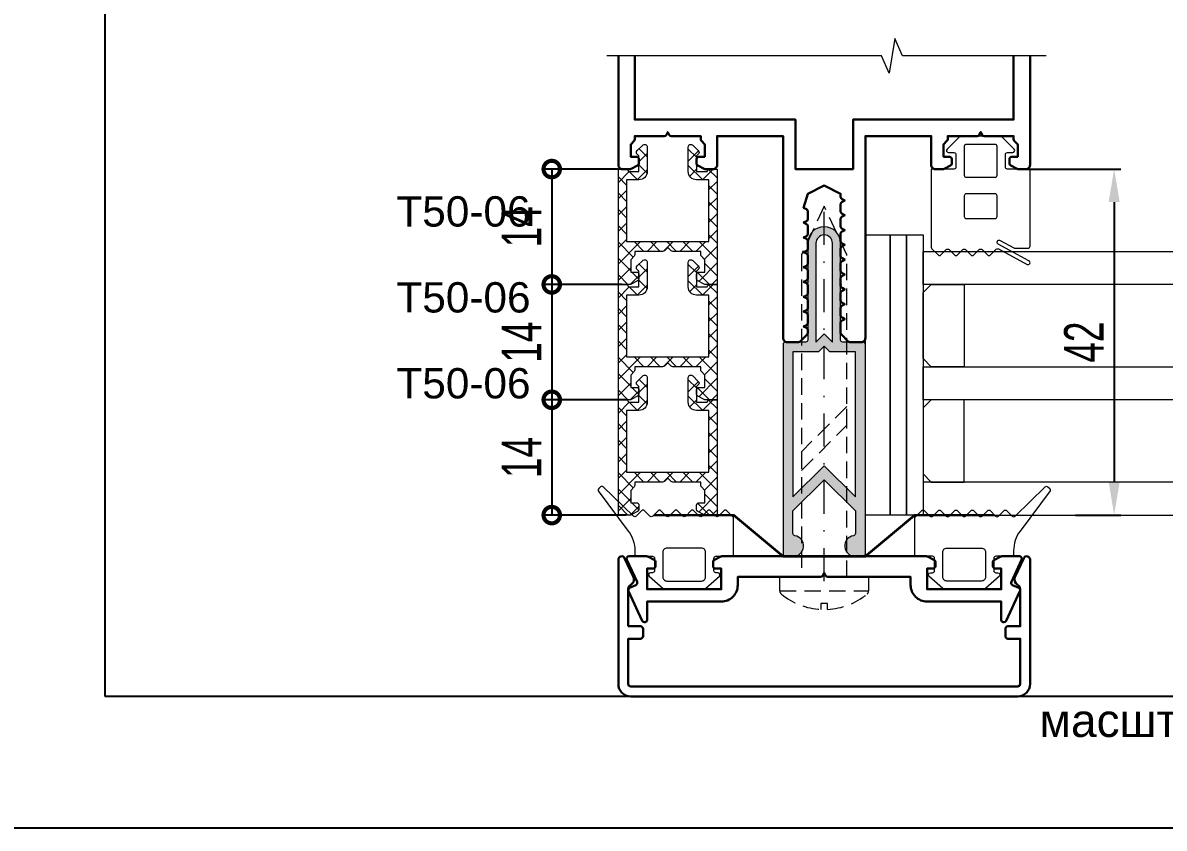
# Model space of a CAD drawing. Extents: x -37 to 8820, y -336 to 478.
# Drawn here: x 5473.8 to 5560.4, y 0 to 61.1 of the extents above; entities that cross this region are included whole.
import ezdxf

# ---------------------------------------------------------------- set-up
doc = ezdxf.new("R2010")
doc.units = 0
doc.header["$LTSCALE"] = 5
doc.linetypes.add('DASHDOT', pattern=[1, 0.5, -0.25, 0, -0.25])
doc.linetypes.add('HIDDEN', pattern=[0.375, 0.25, -0.125])
doc.layers.get('0').update_dxf_attribs({"linetype": 'CONTINUOUS', "lineweight": 30})
doc.layers.get('DEFPOINTS').update_dxf_attribs({"linetype": 'CONTINUOUS'})
for name, color, linetype, lineweight in [('1', 6, 'DASHDOT', 13), ('2', 3, 'HIDDEN', 13), ('Dimentions', 5, 'CONTINUOUS', 15), ('Glass', 5, 'CONTINUOUS', 20), ('Герлен', 7, 'CONTINUOUS', 60), ('Зигзаг', 1, 'CONTINUOUS', 15), ('Подкладки', 1, 'CONTINUOUS', 20), ('Текстовый', 7, 'CONTINUOUS', 9), ('Уплотнители', 1, 'CONTINUOUS', 20), ('Штриховка', 1, 'CONTINUOUS', 5)]:
    doc.layers.add(name, color=color, linetype=linetype, lineweight=lineweight)
doc.layers.add('Скрытые', color=14, linetype='CONTINUOUS', plot=False)
doc.styles.add('3', font='RUSS.SHX', dxfattribs={"width": 0.7, "height": 3})
doc.styles.add('Каталожный', font='arial.ttf', dxfattribs={"height": 2.5})
doc.dimstyles.new('MX1_6', dxfattribs={"dimtxt": 3, "dimasz": 2.5, "dimexe": 0.5, "dimexo": 0, "dimgap": 0.8, "dimtad": 1, "dimlfac": 1.6, "dimdsep": 46, "dimtxsty": '3', "dimcen": 0, "dimclrd": 256, "dimclre": 256, "dimclrt": 256, "dimaunit": 1, "dimadec": 0, "dimazin": 0, "dimtfac": 1, "dimtmove": 0, "dimatfit": 1, "dimfxl": 1, "dimtvp": 1, "dimtolj": 1, "dimtzin": 0, "dimarcsym": 0})

# ---------------------------------------------------------------- blocks, each defined once
blk = doc.blocks.new('_DotSmall')
at = {"color": 0, "linetype": 'ByBlock', "const_width": 0.5}
blk.add_lwpolyline([(-0.0625, 0, 1), (0.0625, 0, 1)], format="xyb", close=True, dxfattribs=at)
blk = doc.blocks.new('*D981')
at = {"layer": 'DEFPOINTS', "color": 0, "linetype": 'Continuous', "transparency": 16777216}
for p in [(5518.962, 50), (5513.907, 41.25), (5519.243, 41.25)]:
    blk.add_point(p, dxfattribs=at)
at = {"layer": 'Dimentions', "linetype": 'Continuous', "lineweight": -2, "transparency": 16777216}
for p, q in [((5518.962, 50), (5513.407, 50)), ((5513.907, 50), (5513.907, 41.25)), ((5519.243, 41.25), (5513.407, 41.25))]:
    blk.add_line(p, q, dxfattribs=at)
at = {"layer": 'Dimentions', "linetype": 'Continuous', "lineweight": -2, "transparency": 16777216, "xscale": 2.5, "yscale": 2.5, "zscale": 2.5}
for p, rotation in [((5513.907, 50), 90), ((5513.907, 41.25), 270)]:
    blk.add_blockref('_DotSmall', p, dxfattribs=dict(at, rotation=rotation))
at = {"layer": 'Dimentions', "linetype": 'Continuous', "transparency": 16777216, "insert": (5511.607, 45.625), "char_height": 3, "attachment_point": 5, "rotation": 90, "style": '3'}
blk.add_mtext('\\A1;14', dxfattribs=at)
blk = doc.blocks.new('*D982')
at = {"layer": 'DEFPOINTS', "color": 0, "transparency": 16777216}
for p in [(5549.609, 50), (5553.666, 23.75), (5556.595, 23.75)]:
    blk.add_point(p, dxfattribs=at)
at = {"layer": 'Dimentions', "lineweight": -2, "transparency": 16777216}
for p, q in [((5549.609, 50), (5557.095, 50)), ((5556.595, 47.5), (5556.595, 26.25)), ((5553.666, 23.75), (5557.095, 23.75))]:
    blk.add_line(p, q, dxfattribs=at)
at = {"layer": 'Dimentions', "transparency": 16777216}
for points in [[(5556.179, 47.5), (5557.012, 47.5), (5556.595, 50)], [(5556.179, 26.25), (5557.012, 26.25), (5556.595, 23.75)]]:
    blk.add_solid(points, dxfattribs=at)
at = {"layer": 'Dimentions', "transparency": 16777216, "insert": (5554.295, 36.875), "char_height": 3, "attachment_point": 5, "rotation": 90, "style": '3'}
blk.add_mtext('\\A1;42', dxfattribs=at)
blk = doc.blocks.new('*D983')
at = {"layer": 'DEFPOINTS', "color": 0, "linetype": 'Continuous', "transparency": 16777216}
for p in [(5519.243, 41.25), (5513.907, 32.5), (5519.524, 32.5)]:
    blk.add_point(p, dxfattribs=at)
at = {"layer": 'Dimentions', "linetype": 'Continuous', "lineweight": -2, "transparency": 16777216}
for p, q in [((5519.243, 41.25), (5513.407, 41.25)), ((5513.907, 41.25), (5513.907, 32.5)), ((5519.524, 32.5), (5513.407, 32.5))]:
    blk.add_line(p, q, dxfattribs=at)
at = {"layer": 'Dimentions', "linetype": 'Continuous', "lineweight": -2, "transparency": 16777216, "xscale": 2.5, "yscale": 2.5, "zscale": 2.5}
for p, rotation in [((5513.907, 41.25), 90), ((5513.907, 32.5), 270)]:
    blk.add_blockref('_DotSmall', p, dxfattribs=dict(at, rotation=rotation))
at = {"layer": 'Dimentions', "linetype": 'Continuous', "transparency": 16777216, "insert": (5511.607, 36.875), "char_height": 3, "attachment_point": 5, "rotation": 90, "style": '3'}
blk.add_mtext('\\A1;14', dxfattribs=at)
blk = doc.blocks.new('*D987')
at = {"layer": 'DEFPOINTS', "color": 0, "linetype": 'Continuous', "transparency": 16777216}
for p in [(5519.243, 32.5), (5513.907, 23.75), (5519.524, 23.75)]:
    blk.add_point(p, dxfattribs=at)
at = {"layer": 'Dimentions', "linetype": 'Continuous', "lineweight": -2, "transparency": 16777216}
for p, q in [((5519.243, 32.5), (5513.407, 32.5)), ((5513.907, 32.5), (5513.907, 23.75)), ((5519.524, 23.75), (5513.407, 23.75))]:
    blk.add_line(p, q, dxfattribs=at)
at = {"layer": 'Dimentions', "linetype": 'Continuous', "lineweight": -2, "transparency": 16777216, "xscale": 2.5, "yscale": 2.5, "zscale": 2.5}
for p, rotation in [((5513.907, 32.5), 90), ((5513.907, 23.75), 270)]:
    blk.add_blockref('_DotSmall', p, dxfattribs=dict(at, rotation=rotation))
at = {"layer": 'Dimentions', "linetype": 'Continuous', "transparency": 16777216, "insert": (5511.607, 28.125), "char_height": 3, "attachment_point": 5, "rotation": 90, "style": '3'}
blk.add_mtext('\\A1;14', dxfattribs=at)

msp = doc.modelspace()

# ---------------------------------------------------------------- hatches: boundary and pattern name
at = {"layer": 'Штриховка', "lineweight": 5}
h = msp.add_hatch(dxfattribs=at)
h.set_pattern_fill('ANSI37', color=256, scale=7, style=0)
h.set_pattern_definition([(45, (7916.0823, 7181.7849), (-0.61871843, 0.61871843), []), (135, (7916.0823, 7181.7849), (-0.61871843, -0.61871843), [])])
edge = h.paths.add_edge_path()
edge.add_line((5522.7115, 44.0625), (5522.454, 43.8049))
edge.add_arc((5522.3214, 43.9375), 0.1875, 270, 315, ccw=False)
edge.add_line((5522.3214, 43.75), (5520.2115, 43.75))
edge.add_line((5520.2115, 43.75), (5520.2115, 43.5152))
edge.add_arc((5520.024, 43.5152), 0.1875, -45, 0, ccw=False)
edge.add_line((5520.1566, 43.3826), (5519.899, 43.125))
edge.add_line((5519.899, 43.125), (5519.899, 42.1875))
edge.add_line((5519.899, 42.1875), (5520.3365, 42.1875))
edge.add_arc((5520.3365, 42), 0.1875, 0, 90, ccw=False)
edge.add_line((5520.524, 42), (5520.524, 41.6784))
edge.add_arc((5520.3365, 41.6784), 0.1875, 296.565051, 360, ccw=False)
edge.add_line((5520.4204, 41.5107), (5519.9386, 41.2698))
edge.add_arc((5519.8548, 41.4375), 0.1875, 270, 296.565051, ccw=False)
edge.add_line((5519.8548, 41.25), (5518.9615, 41.25))
edge.add_line((5518.9615, 41.25), (5518.9615, 50))
edge.add_line((5518.9615, 50), (5519.524, 50))
edge.add_arc((5519.524, 49.8125), 0.1875, 0, 90, ccw=False)
edge.add_line((5519.7115, 49.8125), (5520.524, 49.8125))
edge.add_line((5520.524, 49.8125), (5520.524, 51))
edge.add_line((5520.524, 51), (5520.3915, 51.1326))
edge.add_arc((5520.524, 51.2652), 0.1875, 135, 225, ccw=False)
edge.add_line((5520.3915, 51.3977), (5520.8107, 51.8169))
edge.add_arc((5520.9508, 51.6768), 0.1982, 0, 135, ccw=False)
edge.add_line((5521.149, 51.6768), (5521.149, 49.8125))
edge.add_arc((5520.524, 49.8125), 0.625, -90, 0, ccw=False)
edge.add_line((5520.524, 49.1875), (5519.5865, 49.1875))
edge.add_line((5519.5865, 49.1875), (5519.5865, 44.5))
edge.add_line((5519.5865, 44.5), (5525.8365, 44.5))
edge.add_line((5525.8365, 44.5), (5525.8365, 49.1875))
edge.add_line((5525.8365, 49.1875), (5524.899, 49.1875))
edge.add_arc((5524.899, 49.8125), 0.625, 180, 270, ccw=False)
edge.add_line((5524.274, 49.8125), (5524.274, 51.6768))
edge.add_arc((5524.4723, 51.6768), 0.1982, 45, 180, ccw=False)
edge.add_line((5524.6124, 51.8169), (5525.0316, 51.3977))
edge.add_arc((5524.899, 51.2652), 0.1875, -45, 45, ccw=False)
edge.add_line((5525.0316, 51.1326), (5524.899, 51))
edge.add_line((5524.899, 51), (5524.899, 49.8125))
edge.add_line((5524.899, 49.8125), (5525.7115, 49.8125))
edge.add_arc((5525.899, 49.8125), 0.1875, 90, 180, ccw=False)
edge.add_line((5525.899, 50), (5526.4615, 50))
edge.add_line((5526.4615, 50), (5526.4615, 41.25))
edge.add_line((5526.4615, 41.25), (5525.5683, 41.25))
edge.add_arc((5525.5683, 41.4375), 0.1875, 243.434949, 270, ccw=False)
edge.add_line((5525.4845, 41.2698), (5525.0027, 41.5107))
edge.add_arc((5525.0865, 41.6784), 0.1875, 180, 243.434949, ccw=False)
edge.add_line((5524.899, 41.6784), (5524.899, 42))
edge.add_arc((5525.0865, 42), 0.1875, 90, 180, ccw=False)
edge.add_line((5525.0865, 42.1875), (5525.524, 42.1875))
edge.add_line((5525.524, 42.1875), (5525.524, 43.125))
edge.add_line((5525.524, 43.125), (5525.2665, 43.3826))
edge.add_arc((5525.399, 43.5152), 0.1875, 180, 225, ccw=False)
edge.add_line((5525.2115, 43.5152), (5525.2115, 43.75))
edge.add_line((5525.2115, 43.75), (5523.1017, 43.75))
edge.add_arc((5523.1017, 43.9375), 0.1875, 225, 270, ccw=False)
edge.add_line((5522.9691, 43.8049), (5522.7115, 44.0625))
at = {"layer": 'Штриховка'}
h = msp.add_hatch(color=256, dxfattribs=at)
edge = h.paths.add_edge_path(flags=16)
edge.add_line((5534.5865, 37.5), (5535.2115, 36.875))
edge.add_line((5535.2115, 36.875), (5535.2115, 44.375))
edge.add_arc((5534.5865, 44.375), 0.625, 0, 180)
edge.add_line((5533.9615, 44.375), (5533.9615, 36.875))
edge.add_line((5533.9615, 36.875), (5534.5865, 37.5))
h.paths.add_polyline_path([(5535.0259, 36.125), (5534.5865, 36.5643), (5534.1472, 36.125), (5532.2115, 36.125), (5532.2115, 25.1232), (5534.5865, 27.4982), (5536.9615, 25.1232), (5536.9615, 36.125)], flags=16)
edge = h.paths.add_edge_path()
edge.add_line((5537.524, 36.875), (5535.9928, 36.875))
edge.add_arc((5535.9928, 37.0312), 0.1562, 180, 270, ccw=False)
edge.add_line((5535.8365, 37.0312), (5535.8365, 41.125))
edge.add_arc((5535.7428, 41.25), 0.1562, 306.869898, 413.130102)
edge.add_line((5535.8365, 41.375), (5535.8365, 44.375))
edge.add_arc((5534.5865, 44.375), 1.25, 0, 180)
edge.add_line((5533.3365, 44.375), (5533.3365, 41.375))
edge.add_arc((5533.4303, 41.25), 0.1562, 126.869898, 233.130102)
edge.add_line((5533.3365, 41.125), (5533.3365, 37.0312))
edge.add_arc((5533.1803, 37.0312), 0.1562, -90, 0, ccw=False)
edge.add_line((5533.1803, 36.875), (5531.649, 36.875))
edge.add_arc((5531.649, 36.6875), 0.1875, 90, 180)
edge.add_line((5531.4615, 36.6875), (5531.4615, 20.8125))
edge.add_arc((5531.649, 20.8125), 0.1875, 180, 270)
edge.add_line((5531.649, 20.625), (5532.2428, 20.625))
edge.add_arc((5532.2428, 21.4062), 0.7812, 270, 440.718201)
edge.add_arc((5532.399, 22.3623), 0.1875, 180, 260.718201, ccw=False)
edge.add_line((5532.2115, 22.3623), (5532.2115, 24.0625))
edge.add_line((5532.2115, 24.0625), (5534.5865, 26.4375))
edge.add_line((5534.5865, 26.4375), (5536.9615, 24.0625))
edge.add_line((5536.9615, 24.0625), (5536.9615, 22.3623))
edge.add_arc((5536.774, 22.3623), 0.1875, -80.718201, 0, ccw=False)
edge.add_arc((5536.9303, 21.4062), 0.7813, 99.281799, 270)
edge.add_line((5536.9303, 20.625), (5537.524, 20.625))
edge.add_arc((5537.524, 20.8125), 0.1875, 270, 360)
edge.add_line((5537.7115, 20.8125), (5537.7115, 36.6875))
edge.add_arc((5537.524, 36.6875), 0.1875, 0, 90)
at = {"layer": 'Штриховка', "lineweight": 5}
h = msp.add_hatch(dxfattribs=at)
h.set_pattern_fill('ANSI37', color=256, scale=7, style=0)
h.set_pattern_definition([(45, (7916.0823, 7173.0349), (-0.61871843, 0.61871843), []), (135, (7916.0823, 7173.0349), (-0.61871843, -0.61871843), [])])
edge = h.paths.add_edge_path()
edge.add_line((5522.7115, 35.3125), (5522.454, 35.0549))
edge.add_arc((5522.3214, 35.1875), 0.1875, 270, 315, ccw=False)
edge.add_line((5522.3214, 35), (5520.2115, 35))
edge.add_line((5520.2115, 35), (5520.2115, 34.7652))
edge.add_arc((5520.024, 34.7652), 0.1875, -45, 0, ccw=False)
edge.add_line((5520.1566, 34.6326), (5519.899, 34.375))
edge.add_line((5519.899, 34.375), (5519.899, 33.4375))
edge.add_line((5519.899, 33.4375), (5520.3365, 33.4375))
edge.add_arc((5520.3365, 33.25), 0.1875, 0, 90, ccw=False)
edge.add_line((5520.524, 33.25), (5520.524, 32.9284))
edge.add_arc((5520.3365, 32.9284), 0.1875, 296.565051, 360, ccw=False)
edge.add_line((5520.4204, 32.7607), (5519.9386, 32.5198))
edge.add_arc((5519.8548, 32.6875), 0.1875, 270, 296.565051, ccw=False)
edge.add_line((5519.8548, 32.5), (5518.9615, 32.5))
edge.add_line((5518.9615, 32.5), (5518.9615, 41.25))
edge.add_line((5518.9615, 41.25), (5519.524, 41.25))
edge.add_arc((5519.524, 41.0625), 0.1875, 0, 90, ccw=False)
edge.add_line((5519.7115, 41.0625), (5520.524, 41.0625))
edge.add_line((5520.524, 41.0625), (5520.524, 42.25))
edge.add_line((5520.524, 42.25), (5520.3915, 42.3826))
edge.add_arc((5520.524, 42.5152), 0.1875, 135, 225, ccw=False)
edge.add_line((5520.3915, 42.6477), (5520.8107, 43.0669))
edge.add_arc((5520.9508, 42.9268), 0.1982, 0, 135, ccw=False)
edge.add_line((5521.149, 42.9268), (5521.149, 41.0625))
edge.add_arc((5520.524, 41.0625), 0.625, -90, 0, ccw=False)
edge.add_line((5520.524, 40.4375), (5519.5865, 40.4375))
edge.add_line((5519.5865, 40.4375), (5519.5865, 35.75))
edge.add_line((5519.5865, 35.75), (5525.8365, 35.75))
edge.add_line((5525.8365, 35.75), (5525.8365, 40.4375))
edge.add_line((5525.8365, 40.4375), (5524.899, 40.4375))
edge.add_arc((5524.899, 41.0625), 0.625, 180, 270, ccw=False)
edge.add_line((5524.274, 41.0625), (5524.274, 42.9268))
edge.add_arc((5524.4723, 42.9268), 0.1982, 45, 180, ccw=False)
edge.add_line((5524.6124, 43.0669), (5525.0316, 42.6477))
edge.add_arc((5524.899, 42.5152), 0.1875, -45, 45, ccw=False)
edge.add_line((5525.0316, 42.3826), (5524.899, 42.25))
edge.add_line((5524.899, 42.25), (5524.899, 41.0625))
edge.add_line((5524.899, 41.0625), (5525.7115, 41.0625))
edge.add_arc((5525.899, 41.0625), 0.1875, 90, 180, ccw=False)
edge.add_line((5525.899, 41.25), (5526.4615, 41.25))
edge.add_line((5526.4615, 41.25), (5526.4615, 32.5))
edge.add_line((5526.4615, 32.5), (5525.5683, 32.5))
edge.add_arc((5525.5683, 32.6875), 0.1875, 243.434949, 270, ccw=False)
edge.add_line((5525.4845, 32.5198), (5525.0027, 32.7607))
edge.add_arc((5525.0865, 32.9284), 0.1875, 180, 243.434949, ccw=False)
edge.add_line((5524.899, 32.9284), (5524.899, 33.25))
edge.add_arc((5525.0865, 33.25), 0.1875, 90, 180, ccw=False)
edge.add_line((5525.0865, 33.4375), (5525.524, 33.4375))
edge.add_line((5525.524, 33.4375), (5525.524, 34.375))
edge.add_line((5525.524, 34.375), (5525.2665, 34.6326))
edge.add_arc((5525.399, 34.7652), 0.1875, 180, 225, ccw=False)
edge.add_line((5525.2115, 34.7652), (5525.2115, 35))
edge.add_line((5525.2115, 35), (5523.1017, 35))
edge.add_arc((5523.1017, 35.1875), 0.1875, 225, 270, ccw=False)
edge.add_line((5522.9691, 35.0549), (5522.7115, 35.3125))
h = msp.add_hatch(dxfattribs=at)
h.set_pattern_fill('ANSI37', color=256, scale=7, style=0)
h.set_pattern_definition([(45, (7916.0823, 7164.2849), (-0.61871843, 0.61871843), []), (135, (7916.0823, 7164.2849), (-0.61871843, -0.61871843), [])])
edge = h.paths.add_edge_path()
edge.add_line((5522.7115, 26.5625), (5522.454, 26.3049))
edge.add_arc((5522.3214, 26.4375), 0.1875, 270, 315, ccw=False)
edge.add_line((5522.3214, 26.25), (5520.2115, 26.25))
edge.add_line((5520.2115, 26.25), (5520.2115, 26.0152))
edge.add_arc((5520.024, 26.0152), 0.1875, -45, 0, ccw=False)
edge.add_line((5520.1566, 25.8826), (5519.899, 25.625))
edge.add_line((5519.899, 25.625), (5519.899, 24.6875))
edge.add_line((5519.899, 24.6875), (5520.3365, 24.6875))
edge.add_arc((5520.3365, 24.5), 0.1875, 0, 90, ccw=False)
edge.add_line((5520.524, 24.5), (5520.524, 24.1784))
edge.add_arc((5520.3365, 24.1784), 0.1875, 296.565051, 360, ccw=False)
edge.add_line((5520.4204, 24.0107), (5519.9386, 23.7698))
edge.add_arc((5519.8548, 23.9375), 0.1875, 270, 296.565051, ccw=False)
edge.add_line((5519.8548, 23.75), (5518.9615, 23.75))
edge.add_line((5518.9615, 23.75), (5518.9615, 32.5))
edge.add_line((5518.9615, 32.5), (5519.524, 32.5))
edge.add_arc((5519.524, 32.3125), 0.1875, 0, 90, ccw=False)
edge.add_line((5519.7115, 32.3125), (5520.524, 32.3125))
edge.add_line((5520.524, 32.3125), (5520.524, 33.5))
edge.add_line((5520.524, 33.5), (5520.3915, 33.6326))
edge.add_arc((5520.524, 33.7652), 0.1875, 135, 225, ccw=False)
edge.add_line((5520.3915, 33.8977), (5520.8107, 34.3169))
edge.add_arc((5520.9508, 34.1768), 0.1982, 0, 135, ccw=False)
edge.add_line((5521.149, 34.1768), (5521.149, 32.3125))
edge.add_arc((5520.524, 32.3125), 0.625, -90, 0, ccw=False)
edge.add_line((5520.524, 31.6875), (5519.5865, 31.6875))
edge.add_line((5519.5865, 31.6875), (5519.5865, 27))
edge.add_line((5519.5865, 27), (5525.8365, 27))
edge.add_line((5525.8365, 27), (5525.8365, 31.6875))
edge.add_line((5525.8365, 31.6875), (5524.899, 31.6875))
edge.add_arc((5524.899, 32.3125), 0.625, 180, 270, ccw=False)
edge.add_line((5524.274, 32.3125), (5524.274, 34.1768))
edge.add_arc((5524.4723, 34.1768), 0.1982, 45, 180, ccw=False)
edge.add_line((5524.6124, 34.3169), (5525.0316, 33.8977))
edge.add_arc((5524.899, 33.7652), 0.1875, -45, 45, ccw=False)
edge.add_line((5525.0316, 33.6326), (5524.899, 33.5))
edge.add_line((5524.899, 33.5), (5524.899, 32.3125))
edge.add_line((5524.899, 32.3125), (5525.7115, 32.3125))
edge.add_arc((5525.899, 32.3125), 0.1875, 90, 180, ccw=False)
edge.add_line((5525.899, 32.5), (5526.4615, 32.5))
edge.add_line((5526.4615, 32.5), (5526.4615, 23.75))
edge.add_line((5526.4615, 23.75), (5525.5683, 23.75))
edge.add_arc((5525.5683, 23.9375), 0.1875, 243.434949, 270, ccw=False)
edge.add_line((5525.4845, 23.7698), (5525.0027, 24.0107))
edge.add_arc((5525.0865, 24.1784), 0.1875, 180, 243.434949, ccw=False)
edge.add_line((5524.899, 24.1784), (5524.899, 24.5))
edge.add_arc((5525.0865, 24.5), 0.1875, 90, 180, ccw=False)
edge.add_line((5525.0865, 24.6875), (5525.524, 24.6875))
edge.add_line((5525.524, 24.6875), (5525.524, 25.625))
edge.add_line((5525.524, 25.625), (5525.2665, 25.8826))
edge.add_arc((5525.399, 26.0152), 0.1875, 180, 225, ccw=False)
edge.add_line((5525.2115, 26.0152), (5525.2115, 26.25))
edge.add_line((5525.2115, 26.25), (5523.1017, 26.25))
edge.add_arc((5523.1017, 26.4375), 0.1875, 225, 270, ccw=False)
edge.add_line((5522.9691, 26.3049), (5522.7115, 26.5625))

# ---------------------------------------------------------------- linework, layer by layer
msp.add_lwpolyline([(5518.9615, 58.5808), (5518.9615, 50.3125, 0.4142136), (5519.274, 50), (5519.8548, 50, 0.1164338), (5519.9386, 50.0198), (5520.4204, 50.2607, 0.284079), (5520.524, 50.4284), (5520.524, 50.75, 0.4142136), (5520.3365, 50.9375), (5519.899, 50.9375), (5519.899, 51.875), (5520.1566, 52.1326, 0.1989124), (5520.2115, 52.2652), (5520.2115, 52.5), (5522.4394, 52.5, 0.284079), (5522.6071, 52.6036), (5522.7115, 52.8125), (5522.816, 52.6036, 0.284079), (5522.9837, 52.5), (5525.2115, 52.5), (5525.2115, 52.2652, 0.1989124), (5525.2665, 52.1326), (5525.524, 51.875), (5525.524, 50.9375), (5525.0865, 50.9375, 0.4142136), (5524.899, 50.75), (5524.899, 50.4284, 0.284079), (5525.0027, 50.2607), (5525.4845, 50.0198, 0.1164338), (5525.5683, 50), (5526.149, 50, 0.4142136), (5526.4615, 50.3125), (5526.4615, 52.5), (5531.4615, 52.5), (5531.4615, 37.1875, 0.4142136), (5531.774, 36.875), (5532.6339, 36.875, 0.1989124), (5532.7665, 36.9299), (5533.2816, 37.4451, 0.1989124), (5533.3365, 37.5777), (5533.3365, 37.7904, 0.284079), (5533.2329, 37.9581), (5533.024, 38.0625), (5533.2329, 38.1669, 0.284079), (5533.3365, 38.3346), (5533.3365, 38.9154, 0.284079), (5533.2329, 39.0831), (5533.024, 39.1875), (5533.2329, 39.2919, 0.284079), (5533.3365, 39.4596), (5533.3365, 40.0404, 0.284079), (5533.2329, 40.2081), (5533.024, 40.3125), (5533.2329, 40.4169, 0.284079), (5533.3365, 40.5846), (5533.3365, 41.1654, 0.284079), (5533.2329, 41.3331), (5533.024, 41.4375), (5533.2329, 41.5419, 0.284079), (5533.3365, 41.7096), (5533.3365, 42.2904, 0.284079), (5533.2329, 42.4581), (5533.024, 42.5625), (5533.2329, 42.6669, 0.284079), (5533.3365, 42.8346), (5533.3365, 43.4154, 0.284079), (5533.2329, 43.5831), (5533.024, 43.6875), (5533.2329, 43.7919, 0.284079), (5533.3365, 43.9596), (5533.3365, 44.5404, 0.284079), (5533.2329, 44.7081), (5533.024, 44.8125), (5533.2329, 44.9169, 0.284079), (5533.3365, 45.0846), (5533.3365, 45.6654, 0.284079), (5533.2329, 45.8331), (5533.024, 45.9375), (5533.2329, 46.0419, 0.284079), (5533.3365, 46.2096), (5533.3365, 46.7904, 0.284079), (5533.2329, 46.9581), (5533.024, 47.0625), (5533.3365, 48.125), (5534.5865, 48.75), (5535.8365, 48.125), (5535.8365, 47.8971, 0.284079), (5535.9402, 47.7294), (5536.149, 47.625), (5535.9402, 47.5206, 0.284079), (5535.8365, 47.3529), (5535.8365, 46.7721, 0.284079), (5535.9402, 46.6044), (5536.149, 46.5), (5535.9402, 46.3956, 0.284079), (5535.8365, 46.2279), (5535.8365, 45.6471, 0.284079), (5535.9402, 45.4794), (5536.149, 45.375), (5535.9402, 45.2706, 0.284079), (5535.8365, 45.1029), (5535.8365, 44.5221, 0.284079), (5535.9402, 44.3544), (5536.149, 44.25), (5535.9402, 44.1456, 0.284079), (5535.8365, 43.9779), (5535.8365, 43.3971, 0.284079), (5535.9402, 43.2294), (5536.149, 43.125), (5535.9402, 43.0206, 0.284079), (5535.8365, 42.8529), (5535.8365, 42.2721, 0.284079), (5535.9402, 42.1044), (5536.149, 42), (5535.9402, 41.8956, 0.284079), (5535.8365, 41.7279), (5535.8365, 41.1471, 0.284079), (5535.9402, 40.9794), (5536.149, 40.875), (5535.9402, 40.7706, 0.284079), (5535.8365, 40.6029), (5535.8365, 40.0221, 0.284079), (5535.9402, 39.8544), (5536.149, 39.75), (5535.9402, 39.6456, 0.284079), (5535.8365, 39.4779), (5535.8365, 38.8971, 0.284079), (5535.9402, 38.7294), (5536.149, 38.625), (5535.9402, 38.5206, 0.284079), (5535.8365, 38.3529), (5535.8365, 37.5777, 0.1989124), (5535.8915, 37.4451), (5536.4066, 36.9299, 0.1989124), (5536.5392, 36.875), (5537.399, 36.875, 0.4142136), (5537.7115, 37.1875), (5537.7115, 52.5), (5542.7115, 52.5), (5542.7115, 50.3125, 0.4142136), (5543.024, 50), (5543.6048, 50, 0.1164338), (5543.6886, 50.0198), (5544.1704, 50.2607, 0.284079), (5544.274, 50.4284), (5544.274, 50.75, 0.4142136), (5544.0865, 50.9375), (5543.649, 50.9375), (5543.649, 51.875), (5543.9066, 52.1326, 0.1989124), (5543.9615, 52.2652), (5543.9615, 52.5), (5546.1894, 52.5, 0.284079), (5546.3571, 52.6036), (5546.4615, 52.8125), (5546.566, 52.6036, 0.284079), (5546.7337, 52.5), (5548.9615, 52.5), (5548.9615, 52.2652, 0.1989124), (5549.0165, 52.1326), (5549.274, 51.875), (5549.274, 50.9375), (5548.8365, 50.9375, 0.4142136), (5548.649, 50.75), (5548.649, 50.4284, 0.284079), (5548.7527, 50.2607), (5549.2345, 50.0198, 0.1164338), (5549.3183, 50), (5549.899, 50, 0.4142136), (5550.2115, 50.3125), (5550.2115, 58.5808)], format="xyb")
msp.add_lwpolyline([(5520.2115, 58.5808), (5520.2115, 53.75), (5532.399, 53.75), (5532.399, 50), (5536.774, 50), (5536.774, 53.75), (5548.9615, 53.75), (5548.9615, 58.5808)])
for points in [[(5519.7115, 15.3125), (5519.7115, 18.1383, -0.2797393), (5519.9135, 18.471, 0.4015594), (5520.1081, 19.044), (5519.4381, 20.4807, 0.8025849), (5518.9615, 20.375), (5518.9615, 10.9375, 0.4142136), (5519.899, 10), (5549.274, 10, 0.4142136), (5550.2115, 10.9375), (5550.2115, 20.375, 0.8025849), (5549.735, 20.4807), (5549.065, 19.044, 0.4015594), (5549.2596, 18.471, -0.2797393), (5549.4615, 18.1383), (5549.4615, 15.3125), (5548.524, 15.3125, 0.4142136), (5548.3365, 15.125), (5548.3365, 14.5625, 0.4142136), (5548.524, 14.375), (5549.4615, 14.375), (5549.4615, 10.9375, -0.4142136), (5549.274, 10.75), (5519.899, 10.75, -0.4142136), (5519.7115, 10.9375), (5519.7115, 14.375), (5520.649, 14.375, 0.4142136), (5520.8365, 14.5625), (5520.8365, 15.125, 0.4142136), (5520.649, 15.3125)], [(5526.8183, 20.625, 0.1164338), (5526.7345, 20.6052), (5526.2527, 20.3643, 0.284079), (5526.149, 20.1966), (5526.149, 19.875, 0.4142136), (5526.3365, 19.6875), (5526.774, 19.6875), (5526.774, 18.125), (5521.149, 18.125), (5521.149, 19.6875), (5521.5865, 19.6875, 0.4142136), (5521.774, 19.875), (5521.774, 20.1966, 0.284079), (5521.6704, 20.3643), (5521.1886, 20.6052, 0.1164338), (5521.1048, 20.625), (5519.774, 20.625, 0.5486188), (5519.6041, 20.3583), (5520.3823, 18.6894, -0.4142136), (5520.2916, 18.4402), (5519.8198, 18.2202, 0.4142136), (5519.7291, 17.9711), (5520.7726, 15.7333, 0.2914734), (5520.9426, 15.625), (5520.9615, 15.625, 0.4142136), (5521.149, 15.8125), (5521.149, 17.1875), (5526.774, 17.1875, 0.4142136), (5528.024, 18.4375), (5528.024, 19.0625), (5534.3144, 19.0625, 0.284079), (5534.4821, 19.1661), (5534.5865, 19.375), (5534.691, 19.1661, 0.284079), (5534.8587, 19.0625), (5541.149, 19.0625), (5541.149, 18.4375, 0.4142136), (5542.399, 17.1875), (5548.024, 17.1875), (5548.024, 15.8125, 0.4142136), (5548.2115, 15.625), (5548.2305, 15.625, 0.2914734), (5548.4005, 15.7333), (5549.444, 17.9711, 0.4142136), (5549.3533, 18.2202), (5548.8815, 18.4402, -0.4142136), (5548.7908, 18.6894), (5549.569, 20.3583, 0.5486188), (5549.399, 20.625), (5548.0683, 20.625, 0.1164338), (5547.9845, 20.6052), (5547.5027, 20.3643, 0.284079), (5547.399, 20.1966), (5547.399, 19.875, 0.4142136), (5547.5865, 19.6875), (5548.024, 19.6875), (5548.024, 18.125), (5542.399, 18.125), (5542.399, 19.6875), (5542.8365, 19.6875, 0.4142136), (5543.024, 19.875), (5543.024, 20.1966, 0.284079), (5542.9204, 20.3643), (5542.4386, 20.6052, 0.1164338), (5542.3548, 20.625)]]:
    msp.add_lwpolyline(points, format="xyb", close=True)
at = {"layer": '1'}
msp.add_line((5534.5865, 18.75), (5534.5865, 46.875), dxfattribs=at)
at = {"layer": '2'}
msp.add_line((5531.2115, 18.0064), (5537.9615, 18.0064), dxfattribs=at)
for points in [[(5536.3053, 19.0625), (5536.3053, 43.5016), (5534.5865, 47.1875), (5532.8678, 43.5016), (5532.8678, 19.0625)], [(5532.8678, 27.1284), (5536.3053, 30.5659), (5536.3053, 31.9982), (5532.8678, 28.5607)]]:
    msp.add_lwpolyline(points, close=True, dxfattribs=at)
msp.add_lwpolyline([(5534.3409, 16.5996, -0.1618489), (5531.3252, 17.7654, -0.2238875), (5531.2115, 18.0064), (5531.2115, 19.0625), (5537.9615, 19.0625), (5537.9615, 18.0064, -0.2238875), (5537.8479, 17.7654, -0.1618489), (5534.8322, 16.5996), (5534.8322, 17.0373), (5534.3409, 17.0373)], format="xyb", close=True, dxfattribs=at)
at = {"layer": 'Glass'}
for points in [[(5580.8414, 41.25), (5542.0865, 41.25), (5542.0865, 43.75), (5580.8414, 43.75)], [(5542.0865, 35.625), (5542.0865, 40.625), (5542.7115, 41.25), (5545.2115, 41.25), (5545.2115, 35), (5542.7115, 35)], [(5580.8414, 32.5), (5542.0865, 32.5), (5542.0865, 35), (5580.8414, 35)], [(5542.0865, 31.875), (5542.0865, 26.875), (5542.7115, 26.25), (5545.2115, 26.25), (5545.2115, 32.5), (5542.7115, 32.5)], [(5580.8414, 26.25), (5542.0865, 26.25), (5542.0865, 23.75), (5580.8414, 23.75)]]:
    msp.add_lwpolyline(points, close=True, dxfattribs=at)
at = {"layer": 'Герлен', "ltscale": 2, "const_width": 0.1875}
msp.add_lwpolyline([(5521.649, 23.75), (5527.7115, 23.75), (5531.4615, 20.625), (5537.7115, 20.625), (5541.4615, 23.75), (5547.524, 23.75)], dxfattribs=at)
at = {"layer": 'Зигзаг'}
msp.add_lwpolyline([(5551.4278, 58.5808), (5540.5292, 58.5808), (5539.9483, 59.8987), (5539.5127, 57.286), (5538.9302, 58.5808), (5518.0769, 58.5808)], dxfattribs=at)
at = {"layer": 'Подкладки'}
for points in [[(5537.7115, 45), (5539.5865, 45), (5539.5865, 23.75), (5537.7115, 23.75)], [(5539.5865, 45), (5540.8365, 45), (5540.8365, 23.75), (5539.5865, 23.75)], [(5540.8365, 45), (5542.0865, 45), (5542.0865, 23.75), (5540.8365, 23.75)]]:
    msp.add_lwpolyline(points, close=True, dxfattribs=at)
at = {"layer": 'Скрытые', "linetype": 'Continuous'}
for points in [[(5460, 297), (5670, 297), (5670, 0), (5460, 0)], [(5480, 10), (5480, 287), (5645, 287), (5645, 10)]]:
    msp.add_lwpolyline(points, close=True, dxfattribs=at)
at = {"layer": 'Уплотнители'}
for points in [[(5547.9423, 44.5859), (5548.9874, 44.0189, 0.1249127), (5549.0619, 44), (5550.0553, 44, 0.4142136), (5550.2115, 44.1562), (5550.2115, 50), (5548.4928, 50, -0.4142136), (5548.3365, 50.1562), (5548.3365, 51.0937, -0.4142136), (5548.4928, 51.25), (5548.899, 51.25, 0.6685867), (5549.0094, 51.5169), (5548.0698, 52.4544, 0.1986192), (5547.9594, 52.5), (5544.9637, 52.5, 0.1986192), (5544.8533, 52.4544), (5543.9137, 51.5169, 0.6685867), (5544.024, 51.25), (5544.4303, 51.25, -0.4142136), (5544.5865, 51.0937), (5544.5865, 50.1562, -0.4142136), (5544.4303, 50), (5542.7115, 50), (5542.7115, 44.0647, 0.1989124), (5542.7573, 43.9542), (5543.2261, 43.4855, 0.4142136), (5543.447, 43.4855), (5543.8511, 43.8895, -0.4142136), (5544.072, 43.8895), (5544.4761, 43.4855, 0.4142136), (5544.697, 43.4855), (5545.1011, 43.8895, -0.4142136), (5545.322, 43.8895), (5545.7261, 43.4855, 0.4142136), (5545.947, 43.4855), (5546.3511, 43.8895, -0.4142136), (5546.572, 43.8895), (5546.9761, 43.4855, 0.4142136), (5547.197, 43.4855), (5547.6291, 43.9175, -0.3320761), (5547.8141, 43.9444), (5549.9808, 42.7689, 1), (5550.1298, 43.0436), (5547.7933, 44.3112, -1)], [(5547.5553, 51.875), (5545.3678, 51.875, 0.4142136), (5545.2115, 51.7187), (5545.2115, 49.5312, 0.4142136), (5545.3678, 49.375), (5547.5553, 49.375, 0.4142136), (5547.7115, 49.5312), (5547.7115, 51.7187, 0.4142136)], [(5547.5553, 48.125), (5545.3678, 48.125, 0.4142136), (5545.2115, 47.9687), (5545.2115, 46.4062, 0.4142136), (5545.3678, 46.25), (5547.5553, 46.25, 0.4142136), (5547.7115, 46.4062), (5547.7115, 47.9687, 0.4142136)], [(5537.524, 36.875), (5535.9928, 36.875, -0.4142136), (5535.8365, 37.0312), (5535.8365, 41.125, 0.5), (5535.8365, 41.375), (5535.8365, 44.375, 1), (5533.3365, 44.375), (5533.3365, 41.375, 0.5), (5533.3365, 41.125), (5533.3365, 37.0312, -0.4142136), (5533.1803, 36.875), (5531.649, 36.875, 0.4142136), (5531.4615, 36.6875), (5531.4615, 20.8125, 0.4142136), (5531.649, 20.625), (5532.2428, 20.625, 0.9221128), (5532.3688, 22.1773, -0.3675232), (5532.2115, 22.3623), (5532.2115, 24.0625), (5534.5865, 26.4375), (5536.9615, 24.0625), (5536.9615, 22.3623, -0.3675232), (5536.8043, 22.1773, 0.9221128), (5536.9303, 20.625), (5537.524, 20.625, 0.4142136), (5537.7115, 20.8125), (5537.7115, 36.6875, 0.4142136)], [(5534.5865, 37.5), (5535.2115, 36.875), (5535.2115, 44.375, 1), (5533.9615, 44.375), (5533.9615, 36.875), (5534.5865, 37.5)], [(5526.3678, 19.375, -0.4142136), (5526.2115, 19.5312), (5526.2115, 20.4687, -0.4142136), (5526.3678, 20.625), (5527.7115, 20.625), (5527.7115, 23.5129, 0.1989124), (5527.6749, 23.6013), (5527.197, 24.0792, 0.4142136), (5526.9761, 24.0792), (5526.572, 23.6752, -0.4142136), (5526.3511, 23.6752), (5525.947, 24.0792, 0.4142136), (5525.7261, 24.0792), (5525.322, 23.6752, -0.4142136), (5525.1011, 23.6752), (5524.697, 24.0792, 0.4142136), (5524.4761, 24.0792), (5524.072, 23.6752, -0.4142136), (5523.8511, 23.6752), (5523.447, 24.0792, 0.4142136), (5523.2261, 24.0792), (5522.822, 23.6752, -0.4142136), (5522.6011, 23.6752), (5522.197, 24.0792, 0.4142136), (5521.9761, 24.0792), (5521.572, 23.6752, -0.4142136), (5521.3511, 23.6752), (5520.947, 24.0792, 0.4142136), (5520.7261, 24.0792), (5520.322, 23.6752, -0.4142136), (5520.1011, 23.6752), (5517.822, 25.8895, 0.4142136), (5517.6011, 25.8895), (5517.4697, 25.7582, 0.2925382), (5517.4336, 25.5937), (5519.7144, 22.5405, -0.1617878), (5520.2115, 21.0443), (5520.2115, 20.625), (5521.5553, 20.625, -0.4142136), (5521.7115, 20.4687), (5521.7115, 19.5312, -0.4142136), (5521.5553, 19.375), (5521.399, 19.375, 0.6685867), (5521.2887, 19.1081), (5522.3533, 18.1706, 0.1986192), (5522.4637, 18.125), (5525.4594, 18.125, 0.1986192), (5525.5698, 18.1706), (5526.6344, 19.1081, 0.6685867), (5526.524, 19.375)], [(5542.8053, 19.375, 0.4142136), (5542.9615, 19.5312), (5542.9615, 20.4687, 0.4142136), (5542.8053, 20.625), (5541.4615, 20.625), (5541.4615, 23.5129, -0.1989124), (5541.4982, 23.6013), (5541.9761, 24.0792, -0.4142136), (5542.197, 24.0792), (5542.6011, 23.6752, 0.4142136), (5542.822, 23.6752), (5543.2261, 24.0792, -0.4142136), (5543.447, 24.0792), (5543.8511, 23.6752, 0.4142136), (5544.072, 23.6752), (5544.4761, 24.0792, -0.4142136), (5544.697, 24.0792), (5545.1011, 23.6752, 0.4142136), (5545.322, 23.6752), (5545.7261, 24.0792, -0.4142136), (5545.947, 24.0792), (5546.3511, 23.6752, 0.4142136), (5546.572, 23.6752), (5546.9761, 24.0792, -0.4142136), (5547.197, 24.0792), (5547.6011, 23.6752, 0.4142136), (5547.822, 23.6752), (5548.2261, 24.0792, -0.4142136), (5548.447, 24.0792), (5548.8511, 23.6752, 0.4142136), (5549.072, 23.6752), (5551.3511, 25.8895, -0.4142136), (5551.572, 25.8895), (5551.7034, 25.7582, -0.2925382), (5551.7395, 25.5937), (5549.4587, 22.5405, 0.1617878), (5548.9615, 21.0443), (5548.9615, 20.625), (5547.6178, 20.625, 0.4142136), (5547.4615, 20.4687), (5547.4615, 19.5312, 0.4142136), (5547.6178, 19.375), (5547.774, 19.375, -0.6685867), (5547.8844, 19.1081), (5546.8198, 18.1706, -0.1986192), (5546.7094, 18.125), (5543.7137, 18.125, -0.1986192), (5543.6033, 18.1706), (5542.5387, 19.1081, -0.6685867), (5542.649, 19.375)], [(5522.649, 18.75), (5525.274, 18.75, 0.4142136), (5525.5865, 19.0625), (5525.5865, 20.9375, 0.4142136), (5525.274, 21.25), (5522.649, 21.25, 0.4142136), (5522.3365, 20.9375), (5522.3365, 19.0625, 0.4142136)], [(5546.524, 18.75), (5543.899, 18.75, -0.4142136), (5543.5865, 19.0625), (5543.5865, 20.9375, -0.4142136), (5543.899, 21.25), (5546.524, 21.25, -0.4142136), (5546.8365, 20.9375), (5546.8365, 19.0625, -0.4142136)]]:
    msp.add_lwpolyline(points, format="xyb", close=True, dxfattribs=at)
for points in [[(5522.7115, 44.0625), (5522.454, 43.8049, -0.1989124), (5522.3214, 43.75), (5520.2115, 43.75), (5520.2115, 43.5152, -0.1989124), (5520.1566, 43.3826), (5519.899, 43.125), (5519.899, 42.1875), (5520.3365, 42.1875, -0.4142136), (5520.524, 42), (5520.524, 41.6784, -0.284079), (5520.4204, 41.5107), (5519.9386, 41.2698, -0.1164338), (5519.8548, 41.25), (5518.9615, 41.25), (5518.9615, 50), (5519.524, 50, -0.4142136), (5519.7115, 49.8125), (5520.524, 49.8125), (5520.524, 51), (5520.3915, 51.1326, -0.4142136), (5520.3915, 51.3977), (5520.8107, 51.8169, -0.6681786), (5521.149, 51.6768), (5521.149, 49.8125, -0.4142136), (5520.524, 49.1875), (5519.5865, 49.1875), (5519.5865, 44.5), (5525.8365, 44.5), (5525.8365, 49.1875), (5524.899, 49.1875, -0.4142136), (5524.274, 49.8125), (5524.274, 51.6768, -0.6681786), (5524.6124, 51.8169), (5525.0316, 51.3977, -0.4142136), (5525.0316, 51.1326), (5524.899, 51), (5524.899, 49.8125), (5525.7115, 49.8125, -0.4142136), (5525.899, 50), (5526.4615, 50), (5526.4615, 41.25), (5525.5683, 41.25, -0.1164338), (5525.4845, 41.2698), (5525.0027, 41.5107, -0.284079), (5524.899, 41.6784), (5524.899, 42, -0.4142136), (5525.0865, 42.1875), (5525.524, 42.1875), (5525.524, 43.125), (5525.2665, 43.3826, -0.1989124), (5525.2115, 43.5152), (5525.2115, 43.75), (5523.1017, 43.75, -0.1989124), (5522.9691, 43.8049), (5522.7115, 44.0625)], [(5522.7115, 35.3125), (5522.454, 35.0549, -0.1989124), (5522.3214, 35), (5520.2115, 35), (5520.2115, 34.7652, -0.1989124), (5520.1566, 34.6326), (5519.899, 34.375), (5519.899, 33.4375), (5520.3365, 33.4375, -0.4142136), (5520.524, 33.25), (5520.524, 32.9284, -0.284079), (5520.4204, 32.7607), (5519.9386, 32.5198, -0.1164338), (5519.8548, 32.5), (5518.9615, 32.5), (5518.9615, 41.25), (5519.524, 41.25, -0.4142136), (5519.7115, 41.0625), (5520.524, 41.0625), (5520.524, 42.25), (5520.3915, 42.3826, -0.4142136), (5520.3915, 42.6477), (5520.8107, 43.0669, -0.6681786), (5521.149, 42.9268), (5521.149, 41.0625, -0.4142136), (5520.524, 40.4375), (5519.5865, 40.4375), (5519.5865, 35.75), (5525.8365, 35.75), (5525.8365, 40.4375), (5524.899, 40.4375, -0.4142136), (5524.274, 41.0625), (5524.274, 42.9268, -0.6681786), (5524.6124, 43.0669), (5525.0316, 42.6477, -0.4142136), (5525.0316, 42.3826), (5524.899, 42.25), (5524.899, 41.0625), (5525.7115, 41.0625, -0.4142136), (5525.899, 41.25), (5526.4615, 41.25), (5526.4615, 32.5), (5525.5683, 32.5, -0.1164338), (5525.4845, 32.5198), (5525.0027, 32.7607, -0.284079), (5524.899, 32.9284), (5524.899, 33.25, -0.4142136), (5525.0865, 33.4375), (5525.524, 33.4375), (5525.524, 34.375), (5525.2665, 34.6326, -0.1989124), (5525.2115, 34.7652), (5525.2115, 35), (5523.1017, 35, -0.1989124), (5522.9691, 35.0549), (5522.7115, 35.3125)], [(5522.7115, 26.5625), (5522.454, 26.3049, -0.1989124), (5522.3214, 26.25), (5520.2115, 26.25), (5520.2115, 26.0152, -0.1989124), (5520.1566, 25.8826), (5519.899, 25.625), (5519.899, 24.6875), (5520.3365, 24.6875, -0.4142136), (5520.524, 24.5), (5520.524, 24.1784, -0.284079), (5520.4204, 24.0107), (5519.9386, 23.7698, -0.1164338), (5519.8548, 23.75), (5518.9615, 23.75), (5518.9615, 32.5), (5519.524, 32.5, -0.4142136), (5519.7115, 32.3125), (5520.524, 32.3125), (5520.524, 33.5), (5520.3915, 33.6326, -0.4142136), (5520.3915, 33.8977), (5520.8107, 34.3169, -0.6681786), (5521.149, 34.1768), (5521.149, 32.3125, -0.4142136), (5520.524, 31.6875), (5519.5865, 31.6875), (5519.5865, 27), (5525.8365, 27), (5525.8365, 31.6875), (5524.899, 31.6875, -0.4142136), (5524.274, 32.3125), (5524.274, 34.1768, -0.6681786), (5524.6124, 34.3169), (5525.0316, 33.8977, -0.4142136), (5525.0316, 33.6326), (5524.899, 33.5), (5524.899, 32.3125), (5525.7115, 32.3125, -0.4142136), (5525.899, 32.5), (5526.4615, 32.5), (5526.4615, 23.75), (5525.5683, 23.75, -0.1164338), (5525.4845, 23.7698), (5525.0027, 24.0107, -0.284079), (5524.899, 24.1784), (5524.899, 24.5, -0.4142136), (5525.0865, 24.6875), (5525.524, 24.6875), (5525.524, 25.625), (5525.2665, 25.8826, -0.1989124), (5525.2115, 26.0152), (5525.2115, 26.25), (5523.1017, 26.25, -0.1989124), (5522.9691, 26.3049), (5522.7115, 26.5625)]]:
    msp.add_lwpolyline(points, format="xyb", dxfattribs=at)
msp.add_lwpolyline([(5535.0259, 36.125), (5534.5865, 36.5643), (5534.1472, 36.125), (5532.2115, 36.125), (5532.2115, 25.1232), (5534.5865, 27.4982), (5536.9615, 25.1232), (5536.9615, 36.125)], close=True, dxfattribs=at)

# ---------------------------------------------------------------- texts
at = {"layer": 'Скрытые', "linetype": 'Continuous', "insert": (5562.5, 7.9386), "char_height": 3.5, "width": 165, "attachment_point": 5, "style": 'Каталожный'}
msp.add_mtext('\\pxqc;{\\H0.71429x;масштаб 1:1,6}', dxfattribs=at)
at = {"layer": 'Текстовый', "linetype": 'Continuous', "insert": (5486.8538, 47.938), "char_height": 2.5, "width": 20.358355, "attachment_point": 1, "line_spacing_factor": 0.85, "style": 'Каталожный'}
msp.add_mtext('\\pxi-2,l2,r-2.0333,se1.0833,qr,t4;{\\H0.92x;Т50-06\\P\\PТ50-06\\P\\PТ50-06\\P }', dxfattribs=at)

# ---------------------------------------------------------------- dimensions: what is measured, and where the dimension line sits
at = {"layer": 'Dimentions', "linetype": 'Continuous'}
for base, p1, p2, picture, middle in [((5513.907, 41.25), (5518.9615, 50), (5519.2428, 41.25), '*D981', (5511.607, 45.625)), ((5513.907, 32.5), (5519.2428, 41.25), (5519.524, 32.5), '*D983', (5511.607, 36.875)), ((5513.907, 23.75), (5519.2428, 32.5), (5519.524, 23.75), '*D987', (5511.607, 28.125))]:
    dim = msp.add_linear_dim(base=base, p1=p1, p2=p2, angle=90, dimstyle='MX1_6', override={"dimdec": 0, "dimblk1": 'DotSmall', "dimblk2": 'DotSmall', "dimsah": 1}, dxfattribs=at)
    dim.commit()
    dim.dimension.update_dxf_attribs({"geometry": picture, "text_midpoint": middle})
at = {"layer": 'Dimentions'}
dim = msp.add_linear_dim(base=(5556.5953, 23.75), p1=(5549.6087, 50), p2=(5553.666, 23.75), angle=90, dimstyle='MX1_6', dxfattribs=at)
dim.commit()
dim.dimension.update_dxf_attribs({"geometry": '*D982', "text_midpoint": (5554.2953, 36.875)})

doc.saveas('drawing.dxf')
